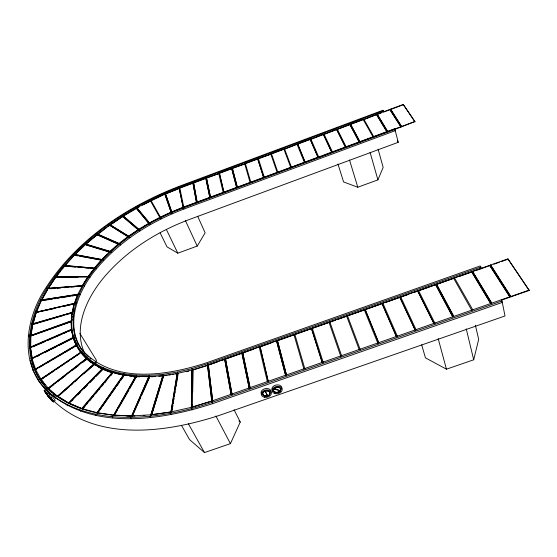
<?xml version="1.0" encoding="UTF-8"?>
<svg xmlns="http://www.w3.org/2000/svg" width="557" height="557" viewBox="0 0 557 557"><rect width="100%" height="100%" fill="white"/><g stroke="black" fill="none" stroke-linecap="round" stroke-linejoin="round"><path stroke-width="0.84" d="M192.444 407.48L192.722 369.751L192.645 391.843L192.889 370.064L207.657 365.489L207.469 365.113L211.841 401.493L207.622 365.427M192.409 407.418L192.444 404.814M191.343 407.341L191.866 369.987L191.545 407.717M71.324 323.157L71.575 329.598L30.635 347.345L30.802 335.989L71.261 321.633M394.809 129.321L401.026 127.017L389.956 109.736L383.599 112.103L383.3 110.857L179.145 187.068C126.912 207.211 77.486 240.192 46.927 287.99C27.363 317.929 19.955 361.625 47.853 389.232C24.362 365.761 26.639 327.996 41.281 300.502L77.66 294.841L74.582 303.551L36.581 312.143L74.415 303.273M30.635 347.345L30.677 337.243M383.3 110.857L382.931 110.258L179.006 186.4C126.355 206.71 76.553 239.956 45.709 288.094C25.685 317.984 18.792 362.781 46.44 390.304L46.955 391.07M72.041 312.651L71.282 321.145L30.851 335.495L32.654 324.258L72.041 312.651L72.027 314.587M31.032 335.767L32.654 324.258M84.532 353.117C73.141 327.808 86.251 299.353 102.335 279.315C124.852 251.82 155.772 232.102 188.837 219.688L398.255 142.3L394.913 129.461L183.427 207.914C146.86 221.77 112.389 244.14 89.378 276.251C73.907 297.389 65.085 329.145 83.202 351.453C63.54 325.775 77.806 290.74 96.438 268.85C119.393 241.334 150.62 221.602 183.949 209.042L395.233 130.693L394.516 128.813L183.281 207.19C140.308 223.733 98.422 251.813 77.883 294.333L41.531 299.993L77.883 294.333M71.463 319.558L71.839 316.244M73.482 336.7L77.284 345.41C68.267 329.57 70.871 309.922 78.091 293.922M71.637 319.815L72.027 316.39M72.222 314.677L72.41 312.964M177.307 373.81L170.908 412.361L177.112 373.441L177.307 373.81L175.608 374.067M171.577 411.825L177.955 373.274L192.631 369.869L208.144 364.995L481.109 268.453L480.809 267.04L480.141 265.974L207.364 362.516C168.026 375.502 113.851 384.671 82.478 350.29M172.071 410.481L172.357 408.768M172.642 407.056L172.921 405.343M173.206 403.63L173.492 401.917M173.77 400.204L174.056 398.492M174.334 396.779L174.62 395.059M174.905 393.346L175.183 391.634M175.469 389.921L175.747 388.208M176.033 386.495L176.318 384.783M176.597 383.07L178.01 374.499M421.677 344.804L425.437 357.852L446.449 369.18L473.701 359.787L478.672 339.401L475.386 325.204M72.132 312.143L74.255 303.781L36.226 312.373L32.954 324.028L72.306 312.428L32.772 323.749M32.954 324.028L36.226 312.373L54.147 308.641M162.888 375.968L150.794 415.125L162.714 375.662L162.888 375.968L158.787 376.274M163.452 376.692L151.643 415.042L163.528 375.571L177.975 373.336M74.882 302.785L75.467 301.253M337.96 164.03L343.592 181.951L357.796 187.236L377.918 179.862L383.153 167.413L378.099 149.192M36.581 312.143L41.281 300.502M149.158 375.376L149.854 376.595C125.193 377.096 96.821 372.09 81.057 351.237C100.747 374.652 134.522 377.368 162.964 374.353L163.647 375.578L149.603 376.629L132.218 415.828L134.912 415.995M132.399 416.135L136.221 407.508M136.918 405.942L140.74 397.315M141.436 395.748L149.429 377.716M148.823 376.65L131.598 416.142L148.823 376.65L136.43 376.448L114.129 415.139L116.914 415.55M181.471 425.36L189.554 439.605L204.496 452.576L230.417 443.644L240.255 422.032L234.072 409.743M41.531 299.993L47.735 288.728L82.178 285.915M77.896 255.879L74.478 255.252C61.186 268.725 49.629 283.973 41.086 300.898L40.396 299.805M41.698 300.265L47.491 289.751M114.749 414.7L117.75 409.492M118.606 408.002L128.89 390.144M129.746 388.654L136.43 376.448M135.699 376.4L113.572 415.376L135.699 376.4L124.169 375.063L97.656 413.029M160.138 232.854L166.996 246.855L177.815 253.184L197.206 246.083L205.136 232.84L197.658 216.227M95.129 362.558L96.486 360.407L79.874 333.378M82.471 285.407L87.748 277.08L55.47 277.163L48.208 288.505L82.631 285.685L48.041 288.234M48.208 288.505L55.637 277.435L77.715 277.386M274.037 388.389L280.443 390.736A3.697 2.674 -12.6 0 0 280.122 388.027A3.697 2.674 -12.6 0 0 276.718 387.261M123.494 374.952L96.974 412.89L123.494 374.952L112.967 372.529L82.603 409.005L84.831 406.373M99.139 410.941L101.611 407.452M102.599 406.053L107.048 399.78M108.037 398.38L110.996 394.196M111.985 392.803L115.445 387.923M116.434 386.523L119.4 382.339M120.883 380.25L123.355 376.762M78.064 276.885L55.832 276.676L88.097 276.578L94.425 268.697L91.863 268.481M55.832 276.676L64.368 265.891L94.272 268.418M55.992 276.947L58.13 274.253M59.195 272.902L60.26 271.551M62.398 268.857L64.528 266.162L68.803 266.525M86.495 404.403L87.602 403.087M89.823 400.455L90.937 399.139M92.601 397.162L93.715 395.846M95.936 393.221L97.043 391.905M98.707 389.928L99.821 388.612M102.042 385.98L103.149 384.671M104.82 382.694L105.927 381.378M110.927 375.46L112.041 374.144M69.145 403.191L81.802 408.504L112.361 372.354L81.997 408.796L69.145 403.191L102.954 368.915L112.361 372.354M94.669 267.931L101.673 259.994L74.318 254.981L64.932 265.682L94.829 268.209L64.772 265.417M274.114 388.716L274.343 388.466A3.697 2.674 -12.6 0 1 276.265 387.373M280.157 391.007L279.927 391.265A3.697 2.674 -12.6 0 1 275.151 392.295A3.697 2.674 -12.6 0 1 273.828 388.988L280.101 390.77M57.775 396.333L68.615 402.927L102.418 368.678L68.817 403.219L57.775 396.333L94.224 364.299L102.418 368.678M71.756 401.04L72.96 399.815M77.792 394.92L80.201 392.469M83.822 388.8L87.442 385.124M89.858 382.673L94.69 377.778M95.895 376.553L103.136 369.214L111.755 372.361M86.189 245.024L110.028 252.14L85.214 244.502L74.77 254.521L102.126 259.52L107.487 254.222M84.1 245.867L74.359 255.21L73.74 254.124M59.919 394.906L69.033 386.899M70.335 385.757L72.932 383.467M74.889 381.754L76.838 380.041M83.996 373.747L94.405 364.591L102.599 368.971M93.764 364.006L57.524 396.306L93.945 364.306L86.85 358.785L48.563 388.577L53.375 384.887M113.607 248.596L110.37 251.409L85.701 244.063L96.953 234.525L118.933 244.377L97.099 234.796L96.521 233.613M114.902 247.475L117.492 245.226M85.318 244.697L91.87 239.141M93.186 238.027L107.014 227.235M85.701 244.063L97.099 234.796M51.348 398.986L51.007 399.265L50.638 397.601L50.986 397.322M52.811 400.232A3.3 0.404 50.3 0 1 51.404 399.529L51.07 397.413M123.821 240.206L128.326 236.746L109.43 225.098L97.475 234.107L119.316 243.667L122.533 241.195M86.474 358.443L48.208 388.208L86.474 358.443L80.876 352.463L41.148 379.505M58.179 381.204L59.557 380.146M60.929 379.094L65.74 375.404M72.605 370.14L78.788 365.399M82.22 362.76L87.031 359.077L93.945 364.306M108.246 226.372L122.825 216.401L139.529 206.64M45.583 392.323L46.607 393.806L46.976 393.548M46.607 393.806L47.011 394.147L47.046 393.653M46.781 393.834L47.442 393.994M112.215 223.573L119.191 218.894M120.59 217.954L122.686 216.548L137.892 229.561M109.98 224.708L122.54 216.276L138.415 229.853L128.89 236.335L109.98 224.708L128.312 236.168M40.877 379.101L80.758 352.372L40.877 379.101L35.53 369.298L76.323 345.451L80.758 352.372M41.866 379.032L44.713 377.117M46.14 376.163L49.698 373.775M51.126 372.821L54.69 370.433M56.118 369.472L59.676 367.084M61.103 366.13L64.668 363.742M66.088 362.788L69.653 360.4M71.08 359.446L74.645 357.051M76.065 356.097L79.63 353.709M139.716 229.038L141.854 227.75M143.281 226.894L148.266 223.886M139.146 229.749L123.118 215.914L136.207 208.109L149.116 223.733L136.207 208.109M73.19 337.855L76.1 345.034L35.537 369.145L76.281 345.319L73.19 337.855L32.055 358.687L35.537 369.145M37.208 368.72L35.53 369.298M38.691 367.85L43.878 364.814M45.361 363.951L50.555 360.915M52.031 360.045L57.225 357.009M58.708 356.146L63.895 353.11M65.378 352.247L70.572 349.211M72.055 348.341L76.323 345.451M143.26 204.67L165.248 193.982L179.646 188.175L381.218 112.994M136.806 207.768L150.32 200.631L159.894 217.627L149.603 223.106L136.806 207.768L149.742 223.385M136.938 208.04L138.442 207.253M142.202 205.289L148.218 202.142M31.965 358.221L73.051 337.41L71.456 329.786L30.475 347.547L32.153 358.499L73.232 337.695L71.456 329.786M37.681 356.222L39.227 355.436M45.437 352.289L49.315 350.325M50.868 349.538L57.072 346.398M58.624 345.612L73.364 338.141M151.093 200.652L150.933 200.325L164.788 193.892L171.284 212.718M161.293 216.958L170.365 212.732M30.447 347.06L71.393 329.312L71.087 321.347M33.03 346.802L45.632 341.337M47.206 340.654L62.175 334.172M63.756 333.483L66.116 332.459M67.689 331.777L70.057 330.754M171.779 212.092L165.422 193.62L179.145 188.085L183.288 207.872L179.145 188.085M166.383 193.62L178.491 188.746M172.538 211.792L183.135 207.531M264.77 391.111L265.083 390.729M265.285 391.021L267.478 395.943L267.847 395.804A3.697 2.674 -11.9 0 0 269.804 392.351A3.697 2.674 -11.9 0 0 265.668 390.917L265.216 390.687M183.796 207.274L179.786 187.841L192.924 182.933L196.586 202.859M205.805 178.129L209.829 197.617L197.129 202.33L193.564 182.696L205.805 178.129L209.773 197.053M218.727 173.304L223.232 192.645L210.497 197.366L206.452 177.885L218.845 173.589M231.677 168.472L236.669 187.66L223.9 192.395L219.374 173.067L231.677 168.472L236.572 187.11M244.662 163.626L250.149 182.654L237.345 187.41L232.325 168.228L244.774 163.911M250.942 182.696L245.317 163.382L257.689 158.766L263.517 177.112M270.744 153.892L277.219 172.614L264.345 177.391L258.337 158.522L270.848 154.178M278.006 172.656L271.398 153.648L283.84 149.004L290.921 167.866M284.599 149.046L296.972 144.103L304.442 162.512L291.492 167.316M297.626 143.859L310.131 139.194L318.117 157.443L305.125 162.261L297.626 143.859L304.902 161.753M310.89 139.236L323.332 134.265L331.819 152.353M324.09 134.314L336.567 129.328L345.57 147.257M337.319 129.377L349.845 124.371L359.439 142.446L349.845 124.371M350.506 124.127L360.135 142.188L350.506 124.127L363.15 119.407L373.267 137.314M363.902 119.456L376.497 114.429L387.045 131.87L373.872 136.757M387.818 131.918L377.166 114.178L389.879 109.43L401.026 127.017M390.548 109.179L403.296 104.424L414.888 121.537L401.722 126.759L390.548 109.179L401.722 126.759M390.624 109.485L403.372 104.73L414.965 121.844M184.59 206.981L196.461 202.574L192.924 182.933M250.824 182.404L263.67 177.641L257.689 158.766M277.901 172.364L290.817 167.566M331.011 152.66L318.896 157.485L310.792 138.944M333.274 151.817L344.797 147.542M347.025 146.714L359.356 142.139M360.045 141.882L373.176 137.008M400.943 126.711L387.735 131.612L377.166 114.178M401.639 126.453L414.888 121.537M28.163 336.017L29.695 335.46L30.433 336.574M71.463 320.282L72.925 319.746L73.621 320.881M30.851 335.495L71.108 320.86M70.44 321.932L30.802 335.989M162.964 374.353L177.307 372.097L191.977 368.63L207.503 363.742L480.809 267.04M208.325 364.828L212.711 401.131L208.325 364.828L224.638 359.056L231.155 394.683L224.638 359.056M225.494 358.757L232.053 394.37L225.494 358.757L241.863 352.964L249.251 388.354L241.863 352.964M242.727 352.658L250.156 388.034L242.727 352.658L259.158 346.851L259.304 347.171M268.182 381.357L260.022 346.545L276.516 340.71L285.442 374.798M277.379 340.404L293.929 334.548L294.061 334.875L277.518 340.724L286.57 375.3L277.379 340.404L277.518 340.724M304.742 368.567L304.881 368.901L294.799 334.242L311.412 328.372L322.336 362.795L311.412 328.372M312.282 328.059L328.95 322.162L329.076 322.496L312.414 328.386L312.282 328.059L323.255 362.468L323.13 362.134M341.58 355.679L341.706 356.02L329.828 321.855L346.558 315.937L359.293 349.866L359.174 349.524M347.554 315.958L347.436 315.624L364.229 309.692L377.883 343.37L377.771 343.028M378.816 343.042L365.113 309.379L381.963 303.419L396.535 336.846L381.963 303.419M382.958 303.44L382.847 303.105L399.759 297.125L415.264 330.294L399.759 297.125M408.023 294.576L400.755 297.146L400.65 296.804L417.625 290.803L434.063 323.721L417.625 290.803M434.829 285.093L418.613 290.831L418.516 290.489L435.553 284.46L452.938 317.121M453.475 316.035L436.451 284.147L453.544 278.096L471.876 310.493L471.793 310.138M454.533 278.131L454.449 277.783L471.605 271.712L490.898 303.844L471.605 271.712M491.399 302.771L472.51 271.391L489.735 265.299L509.913 296.804L509.989 297.166L501.314 300.202M490.64 264.979L507.928 258.866L529.087 290.1L529.15 290.462L510.943 296.832L490.64 264.979L510.943 296.832M208.485 365.141L217.453 361.966M221.526 360.525L224.791 359.376M225.648 359.07L241.195 353.57M242.88 352.978L253.825 349.107M268.133 380.849L260.168 346.865L271.155 342.98M311.537 328.7L294.932 334.569L294.799 334.242M335.523 320.212L329.953 322.183L329.828 321.855M337.918 319.37L346.677 316.272L346.558 315.937M348.355 315.68L363.54 310.305M365.225 309.713L381.267 304.038M386.175 302.305L399.863 297.466M413.677 292.578L417.722 291.151M436.542 284.495L453.628 278.451L453.544 278.096M458.613 276.683L470.867 272.352M477.509 270.006L489.805 265.654L509.989 297.166M493.857 264.22L499.357 262.277M501.711 261.449L507.211 259.499M509.913 296.804L211.841 401.012L191.434 407.313L170.658 412.02L150.432 414.909M510.873 296.47L529.087 290.1M38.217 379.916C54.649 403.922 84.295 413.948 112.096 416.685C145.969 419.449 179.981 413.252 212.001 402.363L501.989 300.975L505.011 315.972L218.887 415.543C166.425 432.552 97.962 442.154 53.834 401.11M45.688 389.399L46.433 390.36C91.202 431.215 159.956 420.702 212.663 403.637L502.282 302.423L501.363 300.947M192.242 407.104L211.646 401.11M32.835 324.536L64.006 315.346M65.649 314.865L72.215 312.93M265.09 395.846L264.666 395.755L267.771 395.47A3.69 2.667 -11.9 0 0 268.175 395.275M266.9 395.762L267.276 395.658L266.949 395.999A3.697 2.674 -11.9 0 1 262.89 394.718A3.697 2.674 -11.9 0 1 264.366 391.313M186.337 371.714L188.788 371.136M63.435 306.545L74.255 303.781M43.147 300.508L49.065 299.589M50.757 299.325L52.449 299.067M54.14 298.803L55.832 298.538M57.524 298.274L59.216 298.009M60.908 297.751L66.826 296.832M68.518 296.568L70.21 296.303M71.902 296.039L73.594 295.774M75.286 295.516L76.977 295.252M164.552 375.745L167.107 375.362M168.806 375.098L170.505 374.84M172.21 374.583L173.909 374.325M151.462 414.735L170.7 411.985M265.988 395.888L266.448 395.846M50.492 288.791L53.932 288.512M57.378 288.227L60.817 287.948M64.264 287.67L67.71 287.384M71.15 287.106L74.596 286.827M78.043 286.542L80.626 286.333M151.413 376.811L155.507 376.511M150.613 414.819L131.097 415.975L112.939 415.237L96.215 412.779M143.267 415.543L144.945 415.445M136.604 376.748L139.911 376.804M114.129 415.139L131.41 415.835M126.411 415.933L130.735 416.107M71.366 266.74L75.634 267.102M78.196 267.318L81.614 267.611M85.033 267.896L88.452 268.189M126.815 375.655L124.169 375.063M129.287 375.94L131.758 376.226M134.23 376.511L135.873 376.699M275.708 392.225L276.147 392.288L275.297 392.121A3.697 2.674 -12.6 0 1 273.591 390.763M97.461 412.73L113.384 415.069M101.423 259.639L74.77 254.521M79.602 256.192L101.827 260.272M114.77 373.204L120.437 374.506M122.053 374.875L123.675 375.251M82.408 408.706L96.779 412.591M96.974 412.89C78.593 409.033 60.525 401.534 47.066 388.076M85.855 244.335L109.694 251.444M264.269 395.63L263.036 394.774M127.741 236.572L109.43 225.098M89.705 358.151L91.021 359.133M238.904 420.988L240.255 422.032M123.118 215.914L139.006 229.47M48.368 388.292L57.524 396.306M53.089 393.075L54.342 394.154M48.48 389.775L51.613 392.483M53.493 394.105L55.999 396.271M52.602 400.288L52.79 400.455A3.286 0.404 50.3 0 0 53.207 400.734M83.787 352.073L88.466 357.037M86.655 358.736L80.876 352.463M50.638 397.601L50.415 397.35A3.3 0.404 50.3 0 0 49.462 396.389M50.819 397.614L51.049 397.872A3.3 0.404 50.3 0 1 52.066 399.146M51.007 399.265L50.778 399.007A3.3 0.404 50.3 0 1 48.905 396.452A3.3 0.404 50.3 0 1 49.274 396.222M40.953 379.22L48.208 388.208M41.97 380.744L43.021 382.039M44.073 383.341L45.131 384.643M48.751 396.535L46.983 394.112M47.248 391.474L49.169 394.182M46.175 393.312L44.087 390.464L46.252 393.632M47.192 394.955L48.577 396.8L46.885 394.307M47.714 394.586L47.248 393.931M46.412 393.639L44.804 391.487L46.029 393.312M46.962 394.628L49.288 397.809L47.352 394.969M46.809 393.862L44.957 391.376L45.416 392.079M46.308 393.451L46.649 393.973M47.066 394.816L46.412 393.896M46.635 393.91L47.289 394.836M46.092 393.444L46.489 393.966M47.185 394.175L47.61 394.788M47.825 395.094L48.738 396.438M32.8 369.82L38.997 381.058M45.646 389.155L46.44 390.304M34.29 368.957L35.063 370.092M39.679 378.941L40.459 380.083M55.115 397.364L55.902 398.527M529.15 290.462L507.928 258.866M30.858 358.276L31.624 359.404M29.326 347.074L30.078 348.195M66.582 404.382L67.369 405.552M30.475 347.547L32.139 358.506M29.591 336.463L30.336 337.57M29.793 334.465L30.531 335.579M79.985 410.036L80.765 411.219M31.631 323.666L32.355 324.773M95.205 414.178L95.985 415.376M76.56 344.254L81.782 352.393M35.258 311.732L35.968 312.832M112.096 416.685L112.862 417.889M394.516 128.813L394.913 129.461M501.251 299.784L501.989 300.975M480.44 267.388L481.311 268.773M86.962 357.524L87.686 358.694M78.022 343.411L78.739 344.56M74.958 335.955L75.668 337.096M73.273 328.031L73.977 329.173M94.258 363.025L94.989 364.194M46.927 287.99L47.603 289.083M130.435 417.437L131.187 418.662M95.546 361.904L96.27 363.08M397.35 140.837L398.255 142.3M102.906 367.627L103.63 368.804M73.872 311.203L74.561 312.331M472.51 271.391L491.775 303.147M377.019 115.452L386.683 131.445M112.827 371.234L113.544 372.424M54.732 276.383L55.394 277.47M76.065 302.493L76.741 303.614M123.933 373.775L124.643 374.972M149.972 416.378L150.703 417.611M63.707 265.069L64.354 266.155M79.428 293.706L80.09 294.827M136.089 375.174L136.799 376.379M83.891 284.933L84.539 286.054M89.378 276.251L90.018 277.372M363.818 119.156L373.956 137.057M454.449 277.783L472.747 309.803M170.407 413.468L171.117 414.714M150.933 200.325L160.695 217.648L160.534 217.307M95.811 267.743L96.438 268.85M84.713 243.618L85.367 244.774M188.412 423.793L204.496 452.576M103.108 259.458L103.727 260.572M191.413 408.72L192.102 409.973M97.475 234.107L119.316 243.667M177.307 372.097L178.149 373.643M111.191 251.472L111.797 252.586M43.996 387.407L45.563 390.318M436.451 284.147L453.795 316.432M452.535 316.369L435.553 284.46M119.978 243.841L120.563 244.955M109.075 224.158L109.652 225.244M215.907 416.03L230.417 443.644M191.977 368.63L192.631 369.869M212.001 402.363L212.663 403.637M129.377 236.614L129.955 237.728M122.268 215.315L122.825 216.401M207.503 363.742L208.144 364.995M139.32 229.839L139.884 230.96M337.229 129.078L346.35 147.299M418.516 290.489L435.003 323.387L434.913 323.039M345.66 147.556L336.567 129.328M135.999 207.12L136.549 208.214M149.708 223.573L150.265 224.687M160.479 217.843L161.022 218.964M150.188 199.629L150.717 200.729M166.362 229.47L177.815 253.184M171.542 212.69L172.071 213.818M323.993 134.021L332.508 152.103M400.65 296.804L416.204 329.967L416.1 329.619M331.916 152.653L323.332 134.265M165.422 193.62L171.939 212.433M164.733 192.875L165.248 193.982M185.425 220.621L197.206 246.083M183.427 207.914L183.949 209.042M179.145 187.068L179.646 188.175M266.469 393.5L267.478 395.943M265.132 390.972L267.332 395.895M193.564 182.696L197.255 202.616M382.847 303.105L397.475 336.519L397.364 336.17M318.214 157.742L310.131 139.194M285.657 375.62L276.516 340.71M206.452 177.885L210.623 197.651M219.374 173.067L224.018 192.68M365.113 309.379L378.697 342.701M284.495 148.761L291.596 167.615M347.436 315.624L360.226 349.545M340.654 356.007L340.78 356.341L328.95 322.162M164.788 193.892L171.124 212.377M30.134 360.156L33.573 370.948M349.511 159.984L357.796 187.236M293.929 334.548L303.962 369.221M370.085 152.381L377.918 179.862M438.178 338.6L446.449 369.18M382.931 110.258L383.251 111.463M232.659 169.349L237.463 187.695M466.237 328.832L473.701 359.787M259.158 346.851L267.423 381.998M280.255 391.007L280.366 390.408A3.697 2.674 -12.6 0 0 280.54 390.074M73.684 335.432L74.192 337.841M489.735 265.299L489.805 265.654M71.463 322.628L71.762 330.127M72.612 312.909A135.281 77.186 -25.4 0 1 73.642 308.098M74.784 304.059A135.281 77.186 -25.4 0 1 75.522 301.838M136.368 377.117A135.518 77.451 -25.5 0 1 133.84 376.922M124.148 375.662A135.518 77.451 -25.5 0 1 122.484 375.362M111.379 372.577A135.518 77.451 -25.5 0 1 98.526 367.195M94.349 364.751A135.518 77.451 -25.5 0 1 92.922 363.805M91.529 362.823A135.518 77.451 -25.5 0 1 71.964 330.036M49.496 394.607A4.54 0.564 50.3 0 1 52.323 396.668A4.54 0.564 50.3 0 1 54.788 400.803M50.36 397.782A3.286 0.404 50.3 0 1 50.123 397.475M49.267 396.187A3.286 0.404 50.3 0 1 49.093 395.762M52.49 399.731A3.3 0.404 50.3 0 1 52.664 399.996M261.63 394.412A5.076 3.676 -11.9 0 1 265.146 388.647A5.076 3.676 -11.9 0 1 271.022 392.232M272.61 391.042A5.083 3.683 -12.6 0 1 275.945 385.047A5.083 3.683 -12.6 0 1 281.786 388.842M279.558 391.306L279.203 391.557A3.683 2.667 -12.6 0 1 277.511 392.219A3.697 2.674 -12.6 0 0 279.558 391.306M48.703 396.89A4.54 0.557 50.3 0 0 53.569 402.112A4.54 0.557 50.3 0 0 49.879 396.807A4.54 0.557 50.3 0 0 48.703 396.89M49.253 397.357A3.3 0.404 50.3 0 0 52.79 401.151A3.3 0.404 50.3 0 0 50.102 397.294A3.3 0.404 50.3 0 0 49.253 397.357M264.338 397.245A5.09 3.676 -11.9 0 0 271.35 392.734A5.09 3.676 -11.9 0 0 263.357 390.951A5.09 3.676 -11.9 0 0 264.338 397.245M264.895 396.271A3.697 2.674 -11.9 0 0 269.985 392.984A3.697 2.674 -11.9 0 0 264.171 391.696A3.697 2.674 -11.9 0 0 264.895 396.271M274.893 393.604A5.09 3.683 -12.6 0 0 282.211 389.329A5.09 3.683 -12.6 0 0 274.434 387.206A5.09 3.683 -12.6 0 0 274.893 393.604M275.527 392.636A3.697 2.674 -12.6 0 0 280.832 389.524A3.697 2.674 -12.6 0 0 275.186 387.985A3.697 2.674 -12.6 0 0 275.527 392.636"/></g></svg>
